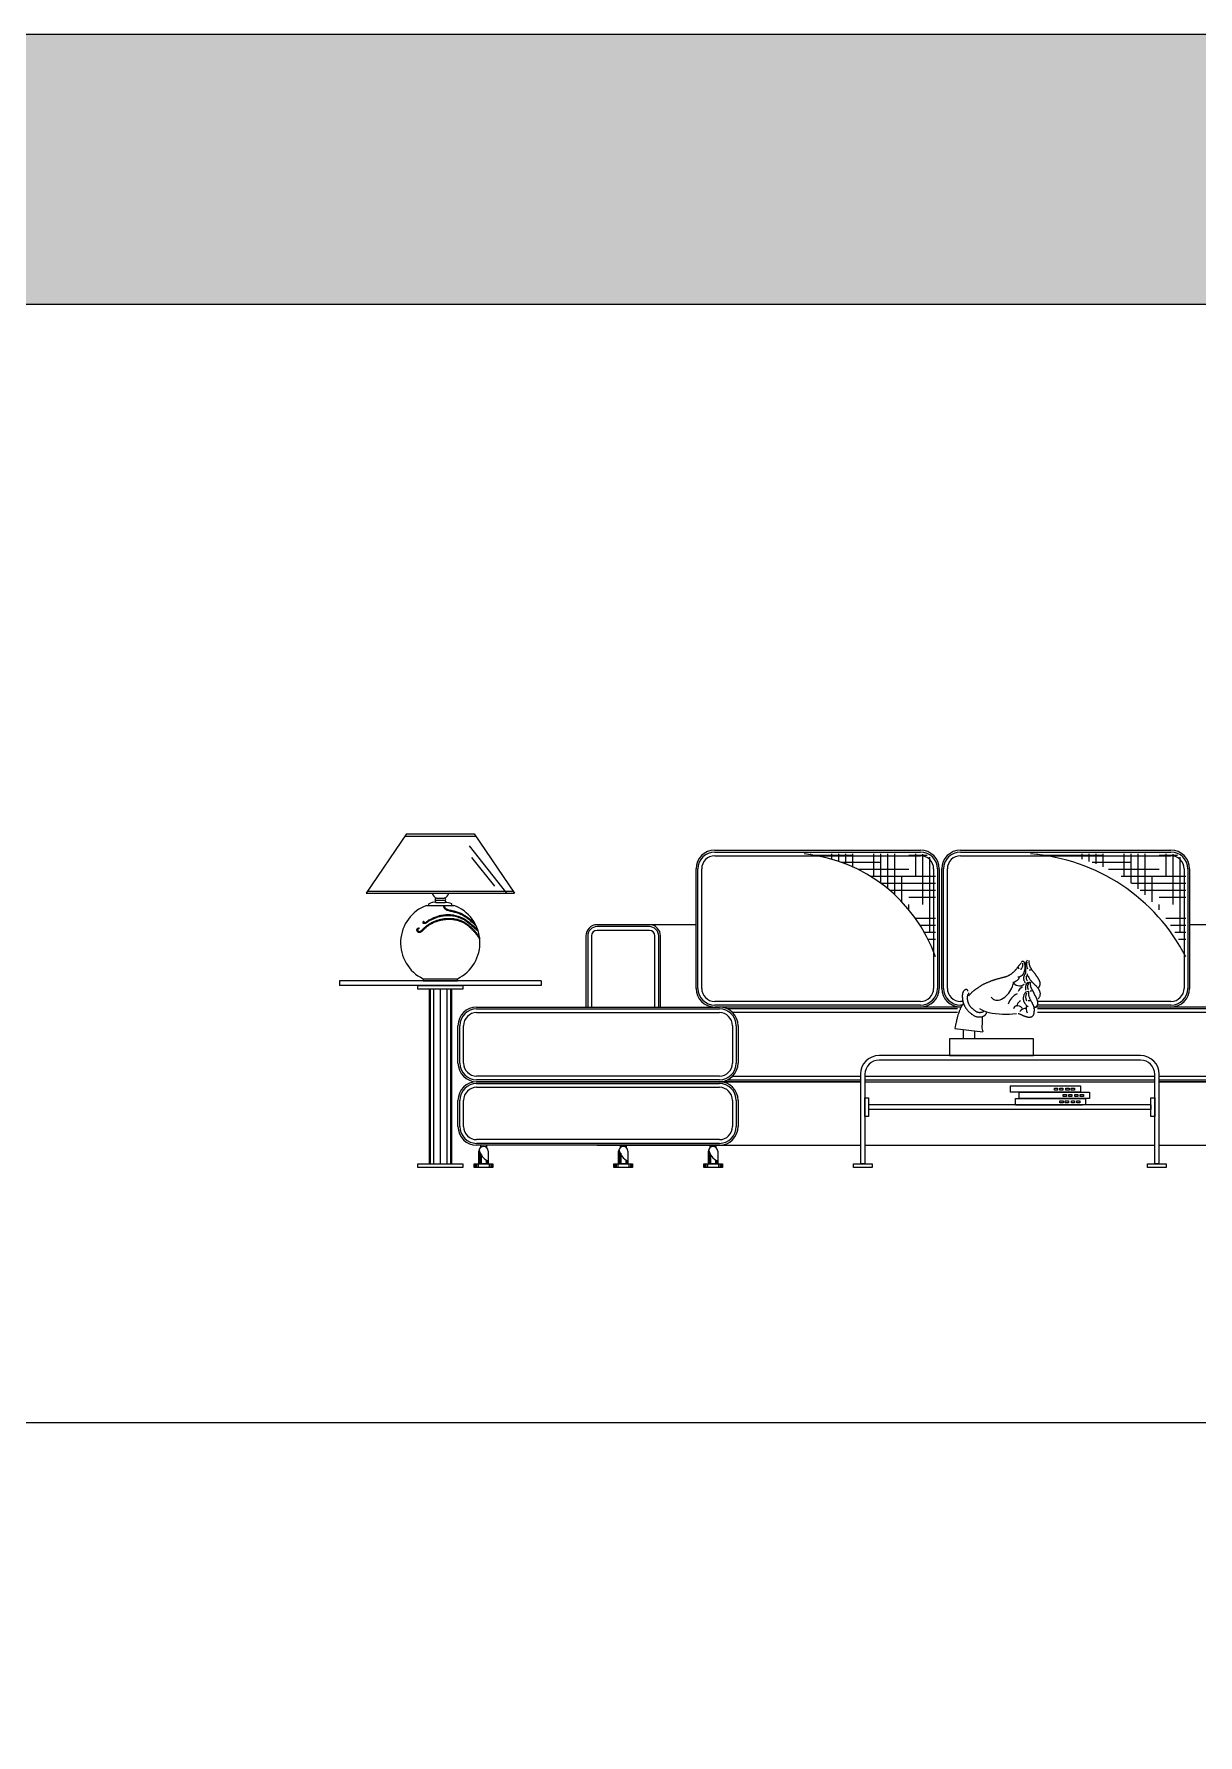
# Model space of a CAD drawing. Header units: millimetres. Extents: x 4532 to 35436, y 20123 to 38427.
# Drawn here: x 11583 to 14700, y 33872 to 38427 of the extents above; entities that cross this region are included whole.
import ezdxf

# ---------------------------------------------------------------- set-up
doc = ezdxf.new("R2010")
doc.units = ezdxf.units.MM
doc.set_wipeout_variables(frame=1)
doc.layers.add('www.cad-blocks.net', color=7, linetype='Continuous')

# ---------------------------------------------------------------- blocks, each defined once
blk = doc.blocks.new('A$C7CFE5BBD')
for p, q in [((1004.9, 850), (1556, 850)), ((1262.3, 837.8), (1262.3, 840)), ((1374.8, 835.8), (1274.8, 835.8)), ((1318.5, 825.7), (1318.5, 840)), ((1337.3, 819.8), (1337.3, 840)), ((1356, 813), (1356, 840)), ((1374.8, 805), (1374.8, 840)), ((1431, 779.6), (1431, 840)), ((1449.8, 761.2), (1449.8, 840)), ((1468.5, 746.6), (1468.5, 840)), ((1487.3, 730.1), (1487.3, 840)), ((1573.8, 835.8), (1524.8, 835.8)), ((1543.5, 779.6), (1543.5, 840)), ((1562.3, 704.6), (1562.3, 839.5)), ((1581, 629.6), (1581, 831.2)), ((1662.8, 850), (2226.5, 850)), ((1869.1, 837.8), (1869.1, 840)), ((2045.3, 835.8), (1881.6, 835.8)), ((1989, 825.7), (1989, 840)), ((2007.8, 819.8), (2007.8, 840)), ((2026.5, 813), (2026.5, 840)), ((2045.3, 805), (2045.3, 840)), ((2101.5, 779.6), (2101.5, 840)), ((2120.3, 761.2), (2120.3, 840)), ((2139, 746.6), (2139, 840)), ((2157.8, 730.1), (2157.8, 840)), ((2244.4, 835.8), (2195.3, 835.8)), ((2214, 779.6), (2214, 840)), ((2232.8, 704.6), (2232.8, 839.5)), ((2251.5, 629.6), (2251.5, 831.2)), ((954.9, 480), (954.9, 800)), ((1449.8, 817.1), (1345.2, 817.1)), ((1524.8, 798.3), (1388.9, 798.3)), ((1596, 779.6), (1422.6, 779.6)), ((1506, 711.5), (1506, 779.6)), ((1606, 800), (1606, 480)), ((1612.8, 480), (1612.8, 800)), ((2120.3, 817.1), (2015.7, 817.1)), ((2195.3, 798.3), (2059.5, 798.3)), ((2266.5, 779.6), (2093.1, 779.6)), ((2176.5, 711.5), (2176.5, 779.6)), ((2276.5, 800), (2276.5, 480)), ((1596, 760.8), (1450.3, 760.8)), ((1596, 742.1), (1473.9, 742.1)), ((2266.5, 760.8), (2120.8, 760.8)), ((2266.5, 742.1), (2144.4, 742.1)), ((1596, 723.3), (1524.8, 723.3)), ((1524.8, 690.2), (1524.8, 704.6)), ((2266.5, 723.3), (2195.3, 723.3)), ((2195.3, 690.2), (2195.3, 704.6)), ((954.9, 650.3), (689.8, 650.3)), ((829.8, 650.3), (689.8, 650.3)), ((1596, 667.1), (1542.5, 667.1)), ((1596, 648.3), (1555.1, 648.3)), ((2266.5, 667.1), (2213, 667.1)), ((2266.5, 648.3), (2225.6, 648.3)), ((2338, 650.3), (2276.5, 650.3)), ((659.8, 620.3), (659.8, 430)), ((859.8, 430), (859.8, 620.3)), ((1596, 629.6), (1566.3, 629.6)), ((1596, 610.8), (1576.2, 610.8)), ((2266.5, 629.6), (2236.8, 629.6)), ((2266.5, 610.8), (2246.7, 610.8)), ((1556, 430), (1004.9, 430)), ((1664.5, 430), (1017.5, 430)), ((1662.8, 430), (1662.8, 430)), ((2422.7, 430), (1862.2, 430)), ((2226.5, 430), (1865.5, 430)), ((1067.4, 380), (1067.4, 280)), ((1647.7, 372.7), (1722.8, 364)), ((1670.3, 370.1), (1670.3, 345)), ((1700.3, 366.6), (1700.3, 345)), ((2145, 300), (1445, 300)), ((2145, 288), (1445, 288)), ((689.8, 230), (829.8, 230)), ((889.8, 230), (1395, 230)), ((1395, 230), (1017.5, 230)), ((1395, 250), (1395, 10)), ((1407, 250), (1407, 10)), ((1407, 230), (2183, 230)), ((2183, 10), (2183, 250)), ((2195, 10), (2195, 250)), ((2422.7, 230), (2195, 230)), ((2195, 230), (2422.7, 230)), ((1407, 137), (1407, 187)), ((1407, 187), (1417, 187)), ((1417, 187), (1417, 137)), ((1795.8, 219.2), (1984.2, 219.2)), ((1795.8, 219.2), (1795.8, 202.1)), ((1984.2, 202.1), (1795.8, 202.1)), ((1810.6, 168), (1810.6, 185.1)), ((1810.6, 185.1), (1998.9, 185.1)), ((1819.7, 185.1), (1819.7, 202.1)), ((1819.7, 202.1), (2008, 202.1)), ((2008, 185.1), (1819.7, 185.1)), ((1984.2, 219.2), (1984.2, 202.1)), ((1998.9, 168), (1998.9, 185.1)), ((2008, 202.1), (2008, 185.1)), ((2173, 137), (2173, 187)), ((2173, 187), (2183, 187)), ((2183, 187), (2183, 137)), ((1067.4, 180), (1067.4, 110)), ((1417, 137), (1407, 137)), ((2173, 168), (1417, 168)), ((2173, 156), (1417, 156)), ((1810.6, 168), (1989.8, 168)), ((1998.9, 168), (1810.6, 168)), ((2173, 168), (2173, 156)), ((2183, 137), (2173, 137)), ((689.8, 60), (1395, 60)), ((748.4, 47.5), (748.4, 10)), ((752.5, 54.2), (752.5, 60)), ((767.7, 60), (767.7, 54.2)), ((988.6, 47.5), (988.6, 10)), ((992.7, 54.2), (992.7, 60)), ((1007.9, 60), (1007.9, 54.2)), ((1407, 60), (2183, 60)), ((2195, 60), (2422.7, 60)), ((735.1, 10), (785.1, 10)), ((735.1, 0), (735.1, 10)), ((785.1, 0), (735.1, 0)), ((735.9, 10), (735.9, 0)), ((737.8, 10), (737.8, 0)), ((740.8, 10), (740.8, 0)), ((745.2, 10), (745.2, 0)), ((747.6, 10), (747.6, 44.3)), ((772.6, 10), (747.6, 10)), ((750.3, 42.9), (750.3, 10)), ((753.3, 38.4), (753.3, 10)), ((767, 18.9), (767, 10)), ((769.9, 18.2), (769.9, 10)), ((771.8, 17.9), (771.8, 10)), ((772.6, 44.3), (772.6, 10)), ((775.1, 10), (775.1, 0)), ((779.5, 10), (779.5, 0)), ((782.4, 10), (782.4, 0)), ((784.3, 10), (784.3, 0)), ((785.1, 10), (785.1, 0)), ((975.3, 10), (1025.3, 10)), ((975.3, 0), (975.3, 10)), ((1025.3, 0), (975.3, 0)), ((976.1, 10), (976.1, 0)), ((978, 10), (978, 0)), ((981, 10), (981, 0)), ((985.4, 10), (985.4, 0)), ((987.8, 10), (987.8, 44.3)), ((1012.8, 10), (987.8, 10)), ((990.5, 40.7), (990.5, 10)), ((993.5, 34.6), (993.5, 10)), ((1007.2, 18.9), (1007.2, 10)), ((1010.1, 18.2), (1010.1, 10)), ((1012, 17.9), (1012, 10)), ((1012.8, 44.3), (1012.8, 10)), ((1015.3, 10), (1015.3, 0)), ((1019.7, 10), (1019.7, 0)), ((1022.6, 10), (1022.6, 0)), ((1024.5, 10), (1024.5, 0)), ((1025.3, 10), (1025.3, 0)), ((1376, 0), (1376, 10)), ((1376, 10), (1426, 10)), ((1426, 0), (1376, 0)), ((1407, 10), (1395, 10)), ((1426, 10), (1426, 0)), ((2164, 0), (2164, 10)), ((2164, 10), (2214, 10)), ((2214, 0), (2164, 0)), ((2195, 10), (2183, 10)), ((2214, 10), (2214, 0))]:
    blk.add_line(p, q)
at = {"ltscale": 0.3}
for p, q in [((1004.9, 845), (1556, 845)), ((1004.9, 835), (1556, 835)), ((1662.8, 845), (2226.5, 845)), ((1662.8, 835), (2226.5, 835)), ((959.9, 480), (959.9, 800)), ((969.9, 480), (969.9, 800)), ((1591, 800), (1591, 480)), ((1601, 800), (1601, 480)), ((1617.8, 480), (1617.8, 800)), ((1627.8, 480), (1627.8, 800)), ((2261.5, 800), (2261.5, 480)), ((2271.5, 800), (2271.5, 480)), ((829.8, 645.3), (689.8, 645.3)), ((664.8, 620.3), (664.8, 430)), ((674.8, 620.3), (674.8, 430)), ((829.8, 635.3), (689.8, 635.3)), ((844.8, 430), (844.8, 620.3)), ((854.8, 430), (854.8, 620.3)), ((1556, 445), (1004.9, 445)), ((1556, 435), (1004.9, 435)), ((1655.3, 425), (1039.2, 425)), ((1655.3, 415), (1053.1, 415)), ((1671.1, 445), (1662.8, 445)), ((1667.8, 435), (1662.8, 435)), ((2226.5, 445), (1868.8, 445)), ((2422.7, 425), (1868.8, 425)), ((2422.7, 415), (1868.8, 415)), ((2226.5, 435), (1869.7, 435)), ((1052.4, 380), (1052.4, 280)), ((1062.4, 380), (1062.4, 280)), ((1039.2, 235), (1395, 235)), ((1053.1, 245), (1395, 245)), ((1407, 245), (2183, 245)), ((1407, 235), (2183, 235)), ((2195, 245), (2422.7, 245)), ((2195, 235), (2422.7, 235)), ((1052.4, 180), (1052.4, 110)), ((1062.4, 180), (1062.4, 110))]:
    blk.add_line(p, q, dxfattribs=at)
for points in [[(1685.2, 460), (1686.9, 462.2), (1688.5, 464.1), (1690, 465.7), (1691.3, 467.2), (1692.6, 468.4), (1693.7, 469.5), (1694.8, 470.5), (1695.8, 471.4), (1696.8, 472.3), (1697.8, 473.1), (1698.7, 473.8), (1699.6, 474.6), (1700.5, 475.3), (1701.4, 476), (1702.3, 476.6), (1703.2, 477.3), (1704.2, 478), (1705.2, 478.6), (1706.2, 479.3), (1707.2, 480), (1708.2, 480.6), (1709.2, 481.3), (1710.3, 482), (1711.3, 482.7), (1712.3, 483.4), (1713.3, 484.1), (1714.3, 484.8), (1715.4, 485.5), (1716.4, 486.2), (1717.4, 486.8), (1718.4, 487.5), (1719.4, 488.2), (1720.4, 488.8), (1721.4, 489.4), (1722.4, 490), (1723.5, 490.6), (1724.5, 491.2), (1725.7, 491.7), (1726.9, 492.3), (1728.2, 492.9), (1729.5, 493.5), (1730.9, 494.1), (1732.4, 494.7), (1733.8, 495.3), (1735.3, 495.9), (1736.9, 496.5), (1738.4, 497.1), (1739.8, 497.7), (1741.3, 498.3), (1742.7, 498.9), (1744.1, 499.5), (1745.5, 500.1), (1746.9, 500.7), (1748.2, 501.2), (1749.6, 501.8), (1750.9, 502.3), (1752.3, 502.8), (1753.7, 503.2), (1755.1, 503.7), (1756.4, 504.1), (1757.8, 504.5), (1759.3, 504.9), (1760.7, 505.3), (1762.1, 505.7), (1763.6, 506.1), (1765, 506.4), (1766.5, 506.8), (1767.9, 507.2), (1769.4, 507.6), (1770.8, 507.9), (1772.2, 508.3), (1773.6, 508.6), (1774.9, 508.9), (1776.2, 509.3), (1777.5, 509.6), (1778.8, 509.9), (1780, 510.2), (1781.2, 510.5), (1782.4, 510.9), (1783.6, 511.2), (1784.7, 511.6), (1785.9, 512), (1787, 512.4), (1788.2, 512.8), (1789.3, 513.3), (1790.4, 513.8), (1791.6, 514.4), (1792.7, 515), (1793.9, 515.6), (1795.1, 516.3), (1796.3, 517), (1797.4, 517.7), (1798.5, 518.4), (1799.6, 519.2), (1800.7, 519.9), (1801.7, 520.7), (1802.6, 521.4), (1803.5, 522.2), (1804.4, 522.9), (1805.2, 523.6), (1806, 524.4), (1806.7, 525.2), (1807.5, 525.9), (1808.3, 526.7), (1809.1, 527.5), (1809.8, 528.4), (1810.6, 529.2), (1811.4, 530.1), (1812.2, 530.9), (1813, 531.8), (1813.7, 532.7), (1814.4, 533.6), (1815.1, 534.5), (1815.7, 535.4), (1816.4, 536.3), (1817, 537.2), (1817.6, 538.1), (1818.3, 539), (1818.9, 539.9), (1819.6, 540.8), (1820.3, 541.8), (1821, 542.8), (1821.8, 543.7), (1822.6, 544.8), (1823.4, 545.8), (1824.2, 546.9), (1825, 548), (1825.9, 549.1)], [(1827.2, 552.2), (1827.6, 552.6), (1828.1, 552.9), (1828.6, 553), (1829.1, 553), (1829.6, 553), (1830.1, 552.9), (1830.6, 552.7), (1831, 552.5), (1831.4, 552.2), (1831.8, 551.9), (1832.1, 551.5), (1832.4, 551.2), (1832.6, 550.8), (1832.9, 550.3), (1833.1, 549.8), (1833.3, 549.3), (1833.6, 548.7), (1833.8, 548.1), (1834, 547.5), (1834.2, 546.8), (1834.4, 546.1), (1834.5, 545.4), (1834.7, 544.6), (1834.8, 543.9), (1835, 543.1), (1835.1, 542.3), (1835.2, 541.5), (1835.3, 540.7), (1835.4, 539.9), (1835.5, 539.1), (1835.5, 538.3), (1835.6, 537.6), (1835.6, 536.8), (1835.6, 536.1), (1835.5, 535.3), (1835.5, 534.6), (1835.4, 533.8), (1835.3, 533), (1835.2, 532.3), (1835.1, 531.4), (1834.9, 530.6), (1834.7, 529.8), (1834.5, 528.9), (1834.3, 528), (1834, 527.2), (1833.8, 526.3), (1833.6, 525.5), (1833.3, 524.7), (1833.1, 524), (1832.9, 523.3), (1832.6, 522.6), (1832.4, 521.9), (1832.2, 521.3), (1831.9, 520.7), (1831.7, 520.1), (1831.4, 519.5), (1831.1, 518.9), (1830.8, 518.3), (1830.4, 517.8), (1830, 517.2), (1829.6, 516.7), (1829.2, 516.2), (1828.8, 515.7), (1828.4, 515.2), (1827.9, 514.8), (1827.4, 514.3), (1826.9, 513.9), (1826.4, 513.5), (1825.9, 513.1), (1825.4, 512.8), (1824.8, 512.4), (1824.2, 512), (1823.6, 511.7), (1823, 511.3), (1822.3, 511), (1821.4, 510.7), (1820.5, 510.4), (1819.4, 510.2), (1818.1, 510), (1816.6, 509.9)], [(1841.3, 555.2), (1840.3, 553.6), (1839.5, 552.1), (1838.8, 550.9), (1838.2, 549.8), (1837.7, 548.8), (1837.4, 547.8), (1837.1, 546.9), (1836.9, 546), (1836.7, 545.1), (1836.6, 544.1), (1836.5, 543.1), (1836.4, 542.1), (1836.4, 541), (1836.4, 540), (1836.4, 538.9), (1836.4, 537.8), (1836.5, 536.8), (1836.5, 535.7), (1836.5, 534.7), (1836.6, 533.6), (1836.6, 532.6), (1836.7, 531.7), (1836.7, 530.7), (1836.7, 529.8), (1836.8, 529), (1836.8, 528.2), (1836.8, 527.5), (1836.8, 526.8), (1836.8, 526.1), (1836.8, 525.5), (1836.9, 525), (1836.9, 524.4), (1837, 523.9), (1837, 523.4), (1837, 523), (1837.1, 522.5), (1837.1, 522.1), (1837, 521.7), (1837, 521.3), (1836.8, 520.8), (1836.7, 520.4), (1836.4, 520), (1836.1, 519.5), (1835.8, 519), (1835.5, 518.5), (1835.1, 518), (1834.8, 517.4), (1834.4, 516.8), (1834.1, 516.1), (1833.7, 515.4), (1833.4, 514.7), (1833.1, 513.9), (1832.8, 513.1), (1832.6, 512.3), (1832.4, 511.5), (1832.2, 510.7), (1832, 510), (1831.9, 509.2), (1831.8, 508.4), (1831.7, 507.7), (1831.7, 506.9), (1831.8, 506.1), (1831.9, 505.2), (1832, 504.3), (1832.2, 503.4), (1832.5, 502.3), (1832.9, 501.2), (1833.4, 500), (1834, 498.7), (1834.7, 497.2), (1835.6, 495.6), (1836.6, 493.8)], [(1845.9, 554.6), (1846, 552.1), (1846.2, 550), (1846.3, 548.1), (1846.5, 546.4), (1846.8, 544.9), (1847, 543.6), (1847.3, 542.4), (1847.6, 541.3), (1847.9, 540.3), (1848.3, 539.4), (1848.6, 538.6), (1849, 537.8), (1849.4, 537), (1849.8, 536.3), (1850.2, 535.6), (1850.6, 535), (1851, 534.3), (1851.4, 533.6), (1851.8, 533), (1852.2, 532.3), (1852.6, 531.6), (1853, 530.9), (1853.5, 530.2), (1854, 529.4), (1854.6, 528.7), (1855.2, 527.9), (1855.8, 527.1), (1856.4, 526.3), (1857.1, 525.5), (1857.7, 524.7), (1858.4, 523.9), (1859, 523.1), (1859.6, 522.4), (1860.1, 521.7), (1860.6, 521.1), (1861.1, 520.4), (1861.6, 519.8), (1862.1, 519.1), (1862.5, 518.5), (1863, 517.9), (1863.4, 517.3), (1863.8, 516.7), (1864.2, 516.1), (1864.7, 515.5), (1865.1, 514.9), (1865.6, 514.2), (1866, 513.5), (1866.5, 512.8), (1867, 512.1), (1867.5, 511.4), (1868, 510.6), (1868.5, 509.8), (1869.1, 509), (1869.6, 508.2), (1870.1, 507.4), (1870.6, 506.6), (1871.1, 505.8), (1871.6, 505), (1872, 504.3), (1872.4, 503.5), (1872.9, 502.7), (1873.2, 501.9), (1873.6, 501.1), (1873.9, 500.4), (1874.3, 499.6), (1874.5, 498.8), (1874.8, 498), (1875, 497.3), (1875.2, 496.5), (1875.4, 495.7), (1875.5, 495), (1875.6, 494.3), (1875.7, 493.5), (1875.7, 492.8), (1875.7, 492.1), (1875.7, 491.4), (1875.6, 490.7), (1875.5, 490.1), (1875.4, 489.4), (1875.2, 488.8), (1875, 488.1), (1874.8, 487.5), (1874.5, 486.7), (1874.1, 485.9), (1873.6, 485), (1873, 483.9), (1872.3, 482.6), (1871.5, 481)], [(1844.5, 511.4), (1845.7, 509.2), (1846.9, 507.3), (1847.9, 505.6), (1848.9, 504.2), (1849.8, 502.9), (1850.6, 501.8), (1851.4, 500.8), (1852.1, 499.9), (1852.8, 499), (1853.5, 498.2), (1854.2, 497.5), (1854.9, 496.7), (1855.5, 496), (1856.2, 495.4), (1856.8, 494.7), (1857.5, 494), (1858.2, 493.3), (1858.9, 492.6), (1859.7, 491.9), (1860.4, 491.1), (1861.2, 490.4), (1862, 489.6), (1862.8, 488.9), (1863.6, 488.1), (1864.4, 487.3), (1865.2, 486.5), (1866, 485.7), (1866.8, 484.9), (1867.5, 484.1), (1868.3, 483.3), (1869, 482.4), (1869.7, 481.6), (1870.3, 480.7), (1870.9, 479.9), (1871.5, 479), (1872, 478.1), (1872.6, 477.2), (1873, 476.2), (1873.5, 475.3), (1874, 474.3), (1874.4, 473.2), (1874.8, 472.1), (1875.2, 471), (1875.5, 469.8), (1875.7, 468.5), (1875.9, 467.2), (1876, 465.8), (1875.9, 464.3), (1875.7, 462.7), (1875.4, 461.1), (1875, 459.4), (1874.4, 457.7), (1873.7, 456), (1872.9, 454.2), (1871.9, 452.6), (1870.8, 450.9)], [(1682.9, 472.2), (1682.7, 473.1), (1682.5, 473.9), (1682.2, 474.6), (1681.8, 475.1), (1681.4, 475.6), (1681, 476), (1680.5, 476.3), (1680.1, 476.5), (1679.6, 476.7), (1679.2, 476.9), (1678.8, 477), (1678.3, 477.1), (1677.9, 477.1), (1677.5, 477), (1677, 476.9), (1676.5, 476.8), (1676, 476.6), (1675.5, 476.3), (1675, 476), (1674.5, 475.7), (1674, 475.3), (1673.5, 474.9), (1673, 474.4), (1672.5, 474), (1672, 473.5), (1671.6, 473), (1671.2, 472.5), (1670.8, 472), (1670.5, 471.4), (1670.1, 470.7), (1669.8, 470.1), (1669.5, 469.4), (1669.2, 468.6), (1668.9, 467.8), (1668.6, 466.9), (1668.4, 466), (1668.2, 465), (1668, 464), (1667.9, 463), (1667.8, 461.9), (1667.7, 460.8), (1667.7, 459.7), (1667.7, 458.6), (1667.8, 457.5), (1667.8, 456.4), (1667.9, 455.2), (1668, 454.1), (1668.1, 453), (1668.2, 451.9), (1668.3, 450.8), (1668.4, 449.7), (1668.6, 448.6), (1668.8, 447.5), (1669, 446.4), (1669.2, 445.2), (1669.5, 444), (1669.9, 442.8), (1670.3, 441.5), (1670.7, 440.2), (1671.2, 438.9), (1671.7, 437.7), (1672.2, 436.4), (1672.8, 435.1), (1673.4, 433.8), (1674, 432.6), (1674.7, 431.4), (1675.3, 430.3), (1676, 429.1), (1676.7, 428), (1677.5, 426.9), (1678.3, 425.8), (1679.1, 424.7), (1679.9, 423.6), (1680.8, 422.5), (1681.7, 421.4), (1682.6, 420.3), (1683.6, 419.2), (1684.6, 418.1), (1685.7, 417.1), (1686.7, 416), (1687.8, 415), (1688.9, 414.1), (1690, 413.1), (1691.2, 412.2), (1692.4, 411.3), (1693.5, 410.5), (1694.8, 409.6), (1696, 408.8), (1697.2, 408), (1698.5, 407.3), (1699.8, 406.5), (1701.1, 405.9), (1702.4, 405.2), (1703.8, 404.7), (1705.3, 404.2), (1706.8, 403.9), (1708.3, 403.6), (1709.9, 403.4), (1711.5, 403.3), (1713.1, 403.3), (1714.6, 403.4), (1716.2, 403.5), (1717.7, 403.6), (1719.1, 403.9), (1720.4, 404.1), (1721.7, 404.4), (1722.8, 404.8), (1723.9, 405.1), (1724.9, 405.6), (1725.8, 406), (1726.7, 406.5), (1727.5, 407), (1728.3, 407.6), (1729, 408.2), (1729.7, 408.9), (1730.3, 409.6), (1731, 410.5), (1731.6, 411.6), (1732.3, 412.7), (1733, 414.1)], [(1685.9, 467.9), (1684.4, 466.3), (1683.3, 464.8), (1682.5, 463.4), (1681.9, 462), (1681.5, 460.7), (1681.3, 459.5), (1681.1, 458.3), (1681, 457.3), (1681, 456.3), (1680.9, 455.4), (1680.9, 454.5), (1680.8, 453.7), (1680.8, 452.9), (1680.9, 452.1), (1680.9, 451.3), (1681, 450.5), (1681.1, 449.7), (1681.3, 448.8), (1681.5, 447.9), (1681.7, 447), (1681.9, 446), (1682.2, 445.1), (1682.5, 444.1), (1682.8, 443.1), (1683.1, 442.1), (1683.5, 441.1), (1683.9, 440.1), (1684.3, 439.1), (1684.7, 438.1), (1685.2, 437.2), (1685.8, 436.2), (1686.3, 435.2), (1687, 434.3), (1687.6, 433.4), (1688.4, 432.5), (1689.1, 431.6), (1689.9, 430.7), (1690.7, 429.8), (1691.5, 429), (1692.3, 428.1), (1693.1, 427.3), (1694, 426.5), (1694.8, 425.7), (1695.7, 424.9), (1696.6, 424.2), (1697.4, 423.4), (1698.3, 422.7), (1699.3, 421.9), (1700.2, 421.2), (1701.2, 420.5), (1702.1, 419.8), (1703.1, 419.2), (1704.1, 418.6), (1705, 418), (1706, 417.5), (1706.9, 417.1), (1707.8, 416.7), (1708.7, 416.4), (1709.6, 416.2), (1710.5, 416), (1711.4, 415.9), (1712.3, 415.8), (1713.1, 415.7), (1714, 415.7), (1714.9, 415.6), (1715.8, 415.7), (1716.7, 415.7), (1717.6, 415.8), (1718.5, 415.9), (1719.3, 416.1), (1720.2, 416.3), (1721, 416.5), (1721.8, 416.8), (1722.5, 417.1), (1723.2, 417.4), (1723.8, 417.7), (1724.3, 418.1), (1724.7, 418.4), (1725, 418.7), (1725.2, 418.9)], [(1844.6, 472.2), (1844.6, 469.5), (1844.7, 467.2), (1844.9, 465.1), (1845.1, 463.2), (1845.4, 461.4), (1845.8, 459.8), (1846.2, 458.3), (1846.8, 456.8), (1847.3, 455.2), (1848, 453.7), (1848.7, 452.2), (1849.4, 450.8), (1850.1, 449.3), (1850.8, 448), (1851.5, 446.7), (1852.1, 445.5), (1852.6, 444.5), (1853.2, 443.5), (1853.6, 442.6), (1854, 441.7), (1854.4, 441), (1854.8, 440.2), (1855.2, 439.4), (1855.6, 438.7), (1856, 437.9), (1856.4, 437.1), (1856.8, 436.3), (1857.1, 435.5), (1857.5, 434.6), (1857.9, 433.7), (1858.2, 432.9), (1858.5, 432), (1858.8, 431), (1859.1, 430.1), (1859.3, 429.1), (1859.5, 428.1), (1859.6, 427.1), (1859.7, 426.1), (1859.8, 425), (1859.9, 423.9), (1859.9, 422.8), (1859.9, 421.6), (1859.9, 420.4), (1859.8, 419.3), (1859.7, 418.1), (1859.6, 416.9), (1859.5, 415.8), (1859.4, 414.8), (1859.2, 413.7), (1859.1, 412.8), (1858.9, 411.9), (1858.6, 411), (1858.4, 410.2), (1858.1, 409.4), (1857.8, 408.7), (1857.5, 408), (1857.1, 407.3), (1856.7, 406.6), (1856.2, 406), (1855.7, 405.4), (1855.1, 404.9), (1854.6, 404.4), (1853.9, 403.9), (1853.2, 403.5), (1852.5, 403.1), (1851.7, 402.8), (1850.8, 402.6), (1850, 402.4), (1849.1, 402.3), (1848.2, 402.2), (1847.3, 402.1), (1846.4, 402.1), (1845.4, 402.2), (1844.5, 402.3), (1843.6, 402.5), (1842.7, 402.7), (1841.9, 402.9), (1841, 403.1), (1840.1, 403.4), (1839.2, 403.6), (1838.4, 403.9), (1837.5, 404.1), (1836.6, 404.4), (1835.8, 404.6), (1835, 404.9), (1834.2, 405.2), (1833.4, 405.5), (1832.7, 405.8), (1831.9, 406.1), (1831.2, 406.4), (1830.5, 406.7), (1829.8, 407), (1829.1, 407.4), (1828.4, 407.8), (1827.7, 408.2), (1827, 408.6), (1826.3, 409), (1825.5, 409.5), (1824.5, 409.9), (1823.5, 410.3), (1822.2, 410.8), (1820.8, 411.1), (1819.1, 411.5), (1817.1, 411.8)], [(1838.1, 470.8), (1836.6, 468.8), (1835.3, 467), (1834.3, 465.3), (1833.4, 463.7), (1832.7, 462.2), (1832.2, 460.7), (1831.8, 459.3), (1831.4, 458), (1831.2, 456.7), (1831, 455.5), (1830.9, 454.3), (1830.8, 453.1), (1830.8, 452), (1830.9, 450.9), (1831, 449.8), (1831.2, 448.8), (1831.4, 447.7), (1831.7, 446.8), (1832, 445.8), (1832.4, 444.8), (1832.8, 443.9), (1833.3, 442.9), (1833.9, 441.9), (1834.5, 440.9), (1835.2, 439.8), (1836, 438.7), (1836.9, 437.5), (1838, 436.2), (1839.2, 434.9), (1840.5, 433.5), (1842.1, 432), (1843.9, 430.4)], [(1850, 495.6), (1846, 495.7), (1841.6, 494.8), (1838, 489.7), (1837, 482.9), (1837.2, 474.7)], [(1850, 495.6), (1849.9, 493.3), (1849.8, 491.3), (1849.8, 489.5), (1850, 487.8), (1850.2, 486.4), (1850.5, 485.2), (1850.8, 484), (1851.1, 483), (1851.5, 482.1), (1851.9, 481.2), (1852.2, 480.5), (1852.6, 479.7), (1853, 479), (1853.4, 478.3), (1853.8, 477.6), (1854.3, 476.9), (1854.7, 476.1), (1855.2, 475.3), (1855.7, 474.5), (1856.2, 473.7), (1856.6, 472.8), (1857.1, 471.9), (1857.6, 471), (1858, 470.1), (1858.5, 469.2), (1858.9, 468.4), (1859.3, 467.5), (1859.7, 466.6), (1860.2, 465.7), (1860.6, 464.8), (1861, 463.9), (1861.5, 463), (1862, 462), (1862.4, 461.1), (1862.9, 460.2), (1863.4, 459.3), (1863.9, 458.4), (1864.4, 457.4), (1864.9, 456.5), (1865.3, 455.6), (1865.7, 454.7), (1866.1, 453.8), (1866.5, 452.9), (1866.8, 452), (1867.1, 451.1), (1867.4, 450.3), (1867.7, 449.4), (1867.9, 448.6), (1868.2, 447.8), (1868.4, 447), (1868.6, 446.1), (1868.8, 445.3), (1869, 444.5), (1869.1, 443.7), (1869.2, 442.9), (1869.3, 442), (1869.3, 441.1), (1869.3, 440.2), (1869.2, 439.3), (1869.1, 438.5), (1869, 437.6), (1868.9, 436.8), (1868.7, 436), (1868.4, 435.2), (1868.2, 434.6), (1867.9, 434), (1867.6, 433.4), (1867.3, 432.9), (1867, 432.4), (1866.6, 431.9), (1866.2, 431.5), (1865.8, 431), (1865.3, 430.5), (1864.9, 430), (1864.3, 429.6), (1863.6, 429.1), (1862.9, 428.7), (1861.9, 428.3), (1860.8, 428), (1859.6, 427.7)], [(1670.9, 439.8), (1669.7, 438.2), (1668.3, 435.9), (1667, 433.8), (1665.9, 431.9), (1664.9, 430), (1664, 428.2), (1663.1, 426.5), (1662.4, 424.8), (1661.7, 423.3), (1661, 421.8), (1660.4, 420.3), (1659.8, 418.9), (1659.3, 417.5), (1658.7, 416.1), (1658.2, 414.7), (1657.7, 413.3), (1657.2, 411.9), (1656.7, 410.4), (1656.2, 408.9), (1655.7, 407.3), (1655.2, 405.6), (1654.7, 403.8), (1654.2, 401.9), (1653.7, 399.7), (1653.2, 397.4), (1652.6, 394.9), (1652, 392.1), (1651.3, 389), (1650.6, 385.6), (1649.7, 381.7), (1648.8, 377.5), (1647.7, 372.7)]]:
    blk.add_lwpolyline(points)
for points in [[(1841.2, 514.6, 0.231686), (1838.5, 508.3, 0.277053), (1842.7, 500.2)], [(1744.7, 456.5, 0.385889), (1772.5, 450.9, 0.175234), (1800.1, 480.8, 0.11788), (1805, 497.2)], [(1804.8, 494.6, 0.216394), (1821.1, 486.7, 0.189122), (1833.1, 491, 0.189122)], [(1714, 425.9, 0.107219), (1738.8, 415.7, 0.088788), (1812.5, 413, 0.043564)], [(1721, 404.3, -0.027328), (1720.2, 378.4, 0.135124), (1722.8, 364)]]:
    blk.add_lwpolyline(points, format="xyb")
for points in [[(1633.5, 300), (1858.5, 300), (1858.5, 345), (1633.5, 345)], [(1922.8, 212.8), (1922.8, 207.7), (1914.3, 207.7), (1914.3, 212.8)], [(1937.3, 212.8), (1937.3, 207.7), (1928.8, 207.7), (1928.8, 212.8)], [(1946.7, 195.7), (1946.7, 190.6), (1938.2, 190.6), (1938.2, 195.7)], [(1953.5, 212.8), (1953.5, 207.7), (1945, 207.7), (1945, 212.8)], [(1961.2, 195.7), (1961.2, 190.6), (1952.7, 190.6), (1952.7, 195.7)], [(1968.1, 212.8), (1968.1, 207.7), (1959.5, 207.7), (1959.5, 212.8)], [(1977.4, 195.7), (1977.4, 190.6), (1968.9, 190.6), (1968.9, 195.7)], [(1991.9, 195.7), (1991.9, 190.6), (1983.4, 190.6), (1983.4, 195.7)], [(1937.6, 178.7), (1937.6, 173.6), (1929.1, 173.6), (1929.1, 178.7)], [(1952.1, 178.7), (1952.1, 173.6), (1943.6, 173.6), (1943.6, 178.7)], [(1968.3, 178.7), (1968.3, 173.6), (1959.8, 173.6), (1959.8, 178.7)], [(1982.8, 178.7), (1982.8, 173.6), (1974.3, 173.6), (1974.3, 178.7)]]:
    blk.add_lwpolyline(points, close=True)
for centre, radius, start, end in [((1004.9, 800), 50, 90, 180), ((1203.3, 425.6), 416.4, 19.4076, 84.3954), ((1556, 800), 50, 0, 90), ((1662.8, 800), 50, 90, 180), ((1812.5, 331.2), 510.2, 27.1404, 85.7004), ((2226.5, 800), 50, 0, 90), ((689.8, 620.3), 30, 90, 180), ((829.8, 620.3), 30, 0, 90), ((1811.4, 543.9), 18.8, 321.4184, 11.4434), ((1865.2, 543.9), 25.3, 166.1577, 206.5375), ((1797.6, 524.4), 28.4, 280.2664, 318.6278), ((1822.7, 538.8), 6.74, 201.9585, 247.3368), ((1815.2, 508.9), 4.95, 318.6278, 15.3526), ((1824.9, 533.2), 1.61, 201.5408, 321.4184), ((1849.6, 518.8), 8.5, 177.6742, 240.7183), ((1848.9, 536.2), 6.73, 254.5437, 307.6773), ((1004.9, 480), 50, 180, 270), ((1556, 480), 50, 270, 0), ((1662.8, 480), 50, 180, 270), ((1834.3, 424.1), 45.6, 115.1648, 163.1094), ((1838.7, 464), 22.2, 116.3966, 161.3376), ((1855, 456.7), 18.3, 146.6588, 213.3412), ((1836.6, 494.2), 23.5, 273.7935, 289.9567), ((1863.1, 484.3), 20.6, 146.3207, 200.244), ((1850.8, 482.9), 9.7, 260.5468, 300.0628), ((2226.5, 480), 50, 270, 0), ((1017.4, 380), 50, 0, 90), ((1813.3, 424.2), 8.59, 97.9186, 174.0974), ((1814.7, 414), 19, 44.6707, 97.9186), ((1829.2, 432.1), 15.2, 110.6653, 164.1068), ((1837.4, 407.5), 18.8, 85.7411, 144.6098), ((1858.4, 425.4), 19.6, 155.6042, 212.6383), ((1844.4, 454.8), 7.66, 269.2495, 316.444), ((1017.4, 280), 50, 270, 0), ((1445, 250), 50, 90, 180), ((1445, 250), 38, 90, 180), ((2145, 250), 50, 0, 90), ((2145, 250), 38, 0, 90), ((689.8, 260), 30, 269.9164, 270), ((829.8, 260), 30, 270, 270.0836), ((889.8, 260), 30, 269.9164, 270), ((1017.4, 180), 50, 0, 90), ((1017.4, 110), 50, 270, 0), ((689.8, 90), 30, 269.9164, 270), ((760.1, 44.3), 12.5, 90, 180), ((788.2, 55.3), 40.6, 190.2087, 247.444), ((760.1, 44.3), 12.5, 0, 90), ((1000.3, 44.3), 12.5, 90, 180), ((1028.4, 55.3), 40.6, 190.2087, 247.444), ((1000.3, 44.3), 12.5, 0, 90)]:
    blk.add_arc(centre, radius, start, end)
for centre, radius, start, end in [((1004.9, 800), 45, 90, 180), ((1004.9, 800), 35, 90, 180), ((1556, 800), 45, 0, 90), ((1556, 800), 35, 0, 90), ((1662.8, 800), 45, 90, 180), ((1662.8, 800), 35, 90, 180), ((2226.5, 800), 45, 0, 90), ((2226.5, 800), 35, 0, 90), ((689.8, 620.3), 25, 90, 180), ((829.8, 620.3), 25, 0, 90), ((689.8, 620.3), 15, 90, 180), ((829.8, 620.3), 15, 0, 90), ((1004.9, 480), 45, 180, 270), ((1004.9, 480), 35, 180, 270), ((1556, 480), 45, 270, 0), ((1556, 480), 35, 270, 0), ((1662.8, 480), 45, 180, 270), ((1662.8, 480), 35, 180, 270), ((2226.5, 480), 45, 270, 0), ((2226.5, 480), 35, 270, 0), ((1017.4, 380), 45, 0, 90), ((1017.4, 380), 35, 0, 90), ((1017.4, 280), 35, 270, 0), ((1017.4, 280), 45, 270, 0), ((1017.4, 180), 45, 0, 90), ((1017.4, 180), 35, 0, 90), ((1017.4, 110), 35, 270, 0), ((1017.4, 110), 45, 270, 0)]:
    blk.add_arc(centre, radius, start, end, dxfattribs=at)
blk.add_wipeout([(210, 0), (210, 10), (240, 10), (240, 478), (210, 478), (210, 488), (0, 488), (0, 500), (224, 500), (224, 505.8), (213.2, 511.8), (201.3, 520.6), (190, 531.8), (176.1, 552), (170.1, 565.5), (165, 585.5), (163.9, 607.4), (165.1, 618.9), (170.9, 640.4), (180.4, 659.1), (192.4, 674.6), (206.4, 687.2), (218.7, 695.2), (234.1, 702.2), (239.3, 702.2), (239.3, 706.1), (245, 708.9), (251.6, 710.3), (257.9, 709.8), (256.3, 711.7), (255.9, 713.6), (256.4, 715.8), (256.2, 718.6), (257.6, 720.8), (260.1, 721.7), (254.5, 724.5), (250.8, 728.6), (248.3, 734.4), (71.5, 734.4), (179.6, 893.5), (360.8, 893.5), (469.1, 734.4), (292.5, 734.4), (290.9, 729.8), (288.4, 726.3), (284.4, 723.2), (280.6, 721.7), (282.7, 721), (284.4, 718.7), (284.1, 715.8), (284.7, 713.6), (284, 711.2), (282.7, 709.8), (292.3, 709.4), (301.2, 706), (301.2, 702.2), (305.9, 702.2), (324.6, 693.2), (336.9, 684.6), (345.9, 676.4), (354.7, 666.1), (364.2, 651.1), (368.2, 642.6), (373.1, 627.5), (375.4, 615), (376.3, 602.8), (373.7, 578.7), (367.8, 560.2), (357.7, 541.7), (345.7, 527.1), (329.6, 513.7), (319.1, 507.4), (316, 505.8), (316, 500), (540, 500), (540, 488), (330, 488), (330, 478), (300, 478), (300, 10), (330, 10), (330, 0)])
for p, q in [((179.6, 893.5), (71.5, 734.4)), ((360.8, 893.5), (469.1, 734.4)), ((447.8, 734.4), (348.2, 862)), ((353.2, 830.2), (415.3, 753.7)), ((71.5, 734.4), (248.3, 734.4)), ((75.6, 740.4), (465, 740.4)), ((248.3, 734.4), (292.5, 734.4)), ((292.5, 734.4), (469.1, 734.4)), ((234.1, 702.2), (239.3, 702.2)), ((239.3, 702.2), (239.3, 706.1)), ((239.3, 702.2), (301.2, 702.2)), ((256.4, 715.8), (284.1, 715.8)), ((257.9, 709.8), (282.7, 709.8)), ((260.2, 721.7), (280.6, 721.7)), ((301.2, 702.2), (301.2, 706)), ((301.2, 702.2), (305.9, 702.2)), ((224, 505.8), (316, 505.8)), ((224, 505.8), (224, 500)), ((316, 500), (316, 505.8)), ((540, 500), (0, 500)), ((0, 500), (0, 488)), ((540, 488), (0, 488)), ((210, 478), (210, 488)), ((210, 488), (330, 488)), ((330, 478), (210, 478)), ((224, 500), (316, 500)), ((240, 478), (240, 10)), ((242.5, 478), (242.5, 10)), ((251.7, 478), (251.7, 10)), ((270, 478), (270, 10)), ((287.6, 478), (287.6, 10)), ((297.5, 478), (297.5, 10)), ((300, 478), (300, 10)), ((330, 488), (330, 478)), ((540, 500), (540, 488)), ((367.4, 430), (1017.4, 430)), ((317.4, 280), (317.4, 380)), ((1017.4, 230), (367.4, 230)), ((367.4, 230), (1017.4, 230)), ((317.4, 110), (317.4, 180)), ((1017.4, 60), (367.4, 60)), ((374.3, 47.5), (374.3, 10)), ((378.4, 54.2), (378.4, 60)), ((393.6, 60), (393.6, 54.2)), ((210, 0), (210, 10)), ((210, 10), (330, 10)), ((330, 0), (210, 0)), ((330, 10), (330, 0)), ((361, 10), (411, 10)), ((361, 0), (361, 10)), ((411, 0), (361, 0)), ((361.8, 10), (361.8, 0)), ((363.7, 10), (363.7, 0)), ((366.6, 10), (366.6, 0)), ((371, 10), (371, 0)), ((373.5, 10), (373.5, 44.3)), ((398.5, 10), (373.5, 10)), ((376.2, 40.7), (376.2, 10)), ((379.1, 34.6), (379.1, 10)), ((392.8, 18.9), (392.8, 10)), ((395.8, 18.2), (395.8, 10)), ((397.7, 17.9), (397.7, 10)), ((398.5, 44.3), (398.5, 10)), ((400.9, 10), (400.9, 0)), ((405.3, 10), (405.3, 0)), ((408.3, 10), (408.3, 0)), ((410.2, 10), (410.2, 0)), ((411, 10), (411, 0))]:
    blk.add_line(p, q)
for p, q in [((367.4, 425), (1017.4, 425)), ((367.4, 415), (1017.4, 415)), ((322.4, 280), (322.4, 380)), ((332.4, 280), (332.4, 380)), ((1017.4, 245), (367.4, 245)), ((1017.4, 235), (367.4, 235)), ((367.4, 225), (1017.4, 225)), ((367.4, 215), (1017.4, 215)), ((322.4, 110), (322.4, 180)), ((332.4, 110), (332.4, 180)), ((1017.4, 75), (367.4, 75)), ((1017.4, 65), (367.4, 65))]:
    blk.add_line(p, q, dxfattribs=at)
for points in [[(175.5, 887.5), (364.9, 887.5)], [(179.6, 893.5), (270.3, 893.5), (360.8, 893.5)], [(278.3, 702.2), (278.9, 699.2), (279.7, 696.7), (280.8, 694.7), (282.2, 693.1), (283.8, 691.7), (285.6, 690.6), (287.7, 689.7), (289.9, 689), (292.3, 688.2), (294.8, 687.6), (297.4, 686.9), (300.1, 686.3), (302.8, 685.7), (305.6, 685), (308.4, 684.4), (311.1, 683.7), (313.8, 682.9), (316.5, 682.1), (319.2, 681.1), (321.8, 680.1), (324.5, 678.9), (327.3, 677.6), (330.1, 676.1), (333, 674.4), (336.1, 672.5), (339.3, 670.3), (342.8, 667.8), (346.6, 664.8), (350.8, 661.2), (355.5, 657.1), (360.7, 652.2), (366.4, 646.6)], [(280.5, 702.2), (281, 699.8), (281.7, 697.6), (282.7, 696), (283.8, 694.6), (285.1, 693.5), (286.7, 692.6), (288.5, 691.8), (290.6, 691), (292.9, 690.4), (295.3, 689.7), (297.9, 689.1), (300.6, 688.5), (303.3, 687.8), (306.1, 687.2), (308.9, 686.5), (311.7, 685.8), (314.5, 685), (317.2, 684.2), (319.9, 683.2), (322.7, 682.1), (325.4, 680.9), (328.3, 679.5), (331.2, 678), (334.2, 676.3), (337.3, 674.4), (340.6, 672.1), (344.2, 669.5), (348, 666.5), (352.3, 662.9), (357, 658.7), (362.2, 653.8), (363.4, 652.6)], [(212, 641.6), (210.4, 641), (209.1, 640.3), (208, 639.4), (207.2, 638.3), (206.7, 637.1), (206.6, 635.9), (206.9, 634.9), (207.2, 634), (207.7, 633.3), (208.2, 632.6), (208.8, 632), (209.5, 631.5), (210.2, 631.1), (211, 630.7), (211.8, 630.5), (212.7, 630.3), (213.5, 630.2), (214.4, 630.2), (215.3, 630.3), (216.2, 630.5), (217.1, 630.8), (218, 631.2), (218.9, 631.6), (219.7, 632.2), (220.6, 632.8), (221.5, 633.4), (222.3, 634.1), (223.2, 634.9), (224, 635.7), (224.9, 636.6), (225.8, 637.4), (226.7, 638.4), (227.7, 639.3), (228.6, 640.3), (229.7, 641.2), (230.7, 642.2), (231.9, 643.3), (233.1, 644.3), (234.3, 645.4), (235.7, 646.4), (237.2, 647.5), (238.7, 648.6), (240.4, 649.7), (242.1, 650.8), (243.9, 651.8), (245.8, 652.9), (247.8, 653.9), (249.8, 654.9), (251.8, 655.9), (253.9, 656.9), (256.1, 657.8), (258.2, 658.6), (260.3, 659.4), (262.4, 660.1), (264.4, 660.8), (266.3, 661.4), (268.2, 661.9), (270, 662.4), (271.7, 662.8), (273.4, 663.1), (275.1, 663.4), (276.7, 663.7), (278.4, 664), (280.2, 664.2), (281.9, 664.4), (283.7, 664.6), (285.6, 664.8), (287.4, 664.9), (289.3, 665), (291.1, 665.1), (293, 665.2), (294.8, 665.2), (296.6, 665.2), (298.4, 665.1), (300.1, 665), (301.9, 664.9), (303.6, 664.7), (305.4, 664.5), (307.1, 664.2), (308.9, 663.8), (310.7, 663.5), (312.5, 663.1), (314.2, 662.6), (316, 662.2), (317.7, 661.7), (319.4, 661.2), (321, 660.7), (322.6, 660.1), (324, 659.6), (325.4, 659.1), (326.8, 658.6), (328.1, 658), (329.4, 657.4), (330.6, 656.8), (331.9, 656.2), (333.2, 655.5), (334.5, 654.7), (335.8, 653.9), (337.1, 653.1), (338.4, 652.2), (339.8, 651.2), (341.1, 650.3), (342.3, 649.3), (343.6, 648.3), (344.8, 647.2), (346.1, 646.1), (347.3, 645.1), (348.4, 644), (349.6, 642.8), (350.8, 641.7), (352, 640.5), (353.2, 639.4), (354.4, 638.2), (355.6, 637.1), (356.8, 635.9), (358, 634.7), (359.2, 633.5), (360.5, 632.2), (361.7, 630.8), (363, 629.4), (364.2, 627.9), (365.5, 626.3), (366.8, 624.6), (368.1, 622.9), (369.4, 621), (370.7, 619.2), (372.1, 617.3), (375.8, 611.8)], [(212.7, 639.6), (211.3, 639), (210.3, 638.4), (209.6, 637.9), (209.1, 637.3), (208.9, 636.7), (208.9, 636.1), (209, 635.5), (209.2, 635), (209.5, 634.5), (209.9, 634.1), (210.3, 633.7), (210.7, 633.3), (211.2, 633), (211.8, 632.8), (212.4, 632.6), (213, 632.5), (213.6, 632.4), (214.3, 632.4), (214.9, 632.5), (215.6, 632.7), (216.3, 632.9), (217.1, 633.2), (217.8, 633.6), (218.5, 634), (219.3, 634.5), (220.1, 635.1), (220.9, 635.8), (221.7, 636.5), (222.5, 637.3), (223.4, 638.1), (224.2, 639), (225.2, 639.9), (226.1, 640.9), (227.1, 641.8), (228.1, 642.8), (229.2, 643.9), (230.4, 644.9), (231.6, 646), (233, 647.1), (234.4, 648.2), (235.9, 649.3), (237.5, 650.4), (239.2, 651.5), (241, 652.6), (242.8, 653.7), (244.8, 654.8), (246.7, 655.9), (248.8, 656.9), (250.9, 657.9), (253.1, 658.9), (255.2, 659.8), (257.4, 660.7), (259.5, 661.5), (261.6, 662.2), (263.7, 662.9), (265.7, 663.5), (267.6, 664.1), (269.4, 664.5), (271.2, 664.9), (273, 665.3), (274.7, 665.6), (276.4, 665.9), (278.1, 666.1), (279.9, 666.4), (281.7, 666.6), (283.5, 666.8), (285.4, 667), (287.2, 667.1), (289.1, 667.2), (291, 667.3), (292.9, 667.4), (294.8, 667.4), (296.6, 667.4), (298.5, 667.3), (300.3, 667.2), (302.1, 667.1), (303.9, 666.9), (305.7, 666.6), (307.5, 666.3), (309.3, 666), (311.1, 665.6), (313, 665.2), (314.8, 664.8), (316.6, 664.3), (318.3, 663.8), (320, 663.3), (321.7, 662.8), (323.3, 662.2), (324.8, 661.7), (326.2, 661.2), (327.6, 660.6), (329, 660), (330.3, 659.4), (331.6, 658.8), (332.9, 658.1), (334.3, 657.4), (335.6, 656.6), (337, 655.8), (338.3, 654.9), (339.7, 654), (341, 653), (342.4, 652), (343.7, 651), (345, 649.9), (346.3, 648.9), (347.5, 647.8), (348.7, 646.7), (349.9, 645.6), (351.1, 644.4), (352.3, 643.3), (353.5, 642.1), (354.7, 641), (355.9, 639.8), (357.1, 638.7), (358.3, 637.5), (359.6, 636.3), (360.8, 635), (362.1, 633.7), (363.4, 632.3), (364.6, 630.8), (365.9, 629.3), (367.2, 627.6), (368.5, 625.9), (369.9, 624.2), (371.2, 622.3), (372.5, 620.4), (373.9, 618.5), (375.2, 616.5)], [(240.4, 661.2), (232.1, 654.8), (229.3, 653.5), (224.5, 653.5), (224.5, 658.1)], [(239.1, 663), (230.9, 656.7), (228.8, 655.7), (226.7, 655.7), (226.7, 656.9), (226.7, 658.1)], [(238.7, 662.8), (246.5, 666.4), (253.1, 669.3), (258.8, 671.6), (263.7, 673.3), (267.9, 674.6), (271.7, 675.5), (275.2, 676.2), (278.4, 676.7), (281.6, 677.1), (284.8, 677.4), (288, 677.6), (291.2, 677.6), (294.3, 677.6), (297.5, 677.4), (300.8, 677.1), (304.1, 676.6), (307.4, 676), (310.8, 675.2), (314.2, 674.3), (317.5, 673.2), (320.7, 672.1), (323.9, 670.9), (326.9, 669.7), (329.7, 668.4), (332.3, 667.2), (334.8, 665.8), (337.2, 664.4), (339.6, 662.9), (342, 661.2), (344.5, 659.3), (347.1, 657.2), (350, 654.9), (353.1, 652.2), (356.3, 649.4), (359.5, 646.6), (362.5, 643.9), (365.2, 641.5), (367.5, 639.5), (369.2, 638.1), (370.2, 637.4)], [(239.7, 660.8), (247.4, 664.4), (253.9, 667.3), (259.5, 669.5), (264.4, 671.2), (268.5, 672.5), (272.2, 673.4), (275.5, 674), (278.7, 674.5), (281.9, 674.9), (285, 675.2), (288.1, 675.4), (291.2, 675.4), (294.3, 675.4), (297.4, 675.2), (300.5, 674.9), (303.7, 674.5), (307, 673.8), (310.2, 673.1), (313.5, 672.2), (316.8, 671.1), (320, 670.1), (323.1, 668.9), (326, 667.7), (328.8, 666.4), (331.3, 665.2), (333.7, 663.9), (336.1, 662.5), (338.4, 661.1), (340.7, 659.4), (343.2, 657.6), (345.8, 655.5), (348.6, 653.2), (351.6, 650.5), (354.8, 647.7), (358, 644.9), (361.1, 642.2), (363.8, 639.8), (366.1, 637.8), (367.9, 636.3), (371.3, 633.9)]]:
    blk.add_lwpolyline(points)
for centre, radius, start, end in [((264.8, 737.9), 16.9, 192.0004, 254.0764), ((276.5, 737.5), 16.3, 284.7051, 349.2181), ((270.4, 601.8), 106.7, 109.8853, 244.1951), ((253, 686), 24.3, 78.5847, 124.2877), ((260.5, 713.6), 4.66, 151.7417, 234.7534), ((260.1, 717.6), 4.09, 89.4409, 205.7295), ((280.4, 717.6), 4.09, 334.2705, 90.5591), ((280, 713.6), 4.66, 305.2466, 28.2583), ((286.2, 680.4), 29.6, 59.5772, 96.8519), ((269.6, 601.8), 106.7, 295.8049, 70.1147), ((212.5, 640.6), 1.11, 282.3304, 120.2253), ((225.6, 658), 1.11, 6.6106, 173.3894), ((367.4, 380), 50, 90, 180), ((367.4, 280), 50, 180, 270), ((367.4, 180), 50, 90, 180), ((367.4, 110), 50, 180, 270), ((386, 44.3), 12.5, 90, 180), ((414, 55.3), 40.6, 190.2087, 247.444), ((386, 44.3), 12.5, 0, 90)]:
    blk.add_arc(centre, radius, start, end)
for centre, radius, start, end in [((367.4, 380), 45, 90, 180), ((367.4, 380), 35, 90, 180), ((367.4, 280), 45, 180, 270), ((367.4, 280), 35, 180, 270), ((367.4, 180), 45, 90, 180), ((367.4, 180), 35, 90, 180), ((367.4, 110), 45, 180, 270), ((367.4, 110), 35, 180, 270)]:
    blk.add_arc(centre, radius, start, end, dxfattribs=at)
blk = doc.blocks.new('FORMAT')
at = {"true_color": 0x546d8e}
h = blk.add_hatch(color=155, dxfattribs=at)
h.set_gradient(color1=(68, 68, 68), color2=(84, 109, 142), tint=1)
h.paths.add_polyline_path([(7050.7, 38426.7), (7050.7, 37703.8), (35436.4, 37703.8), (35436.4, 38426.7)])
at = {"color": 155, "true_color": 0x546d8e}
for p, q in [((7050.7, 38426.7), (35436.4, 38426.7)), ((7050.7, 37703.8), (35436.4, 37703.8)), ((7050.7, 37703.8), (35436.4, 37703.8)), ((7050.7, 34708.9), (35436.4, 34708.9))]:
    blk.add_line(p, q, dxfattribs=at)
blk.add_lwpolyline([(35436.4, 20773.9), (7050.7, 20773.9), (7050.7, 37703.8), (35436.4, 37703.8)], close=True, dxfattribs=at)

msp = doc.modelspace()

# ---------------------------------------------------------------- block references
msp.add_blockref('A$C7CFE5BBD', (12400.9, 35391.5))

# ---------------------------------------------------------------- next in the draw order: block references
at = {"layer": 'www.cad-blocks.net'}
msp.add_blockref('FORMAT', (0, 0), dxfattribs=at)

doc.saveas('drawing.dxf')
